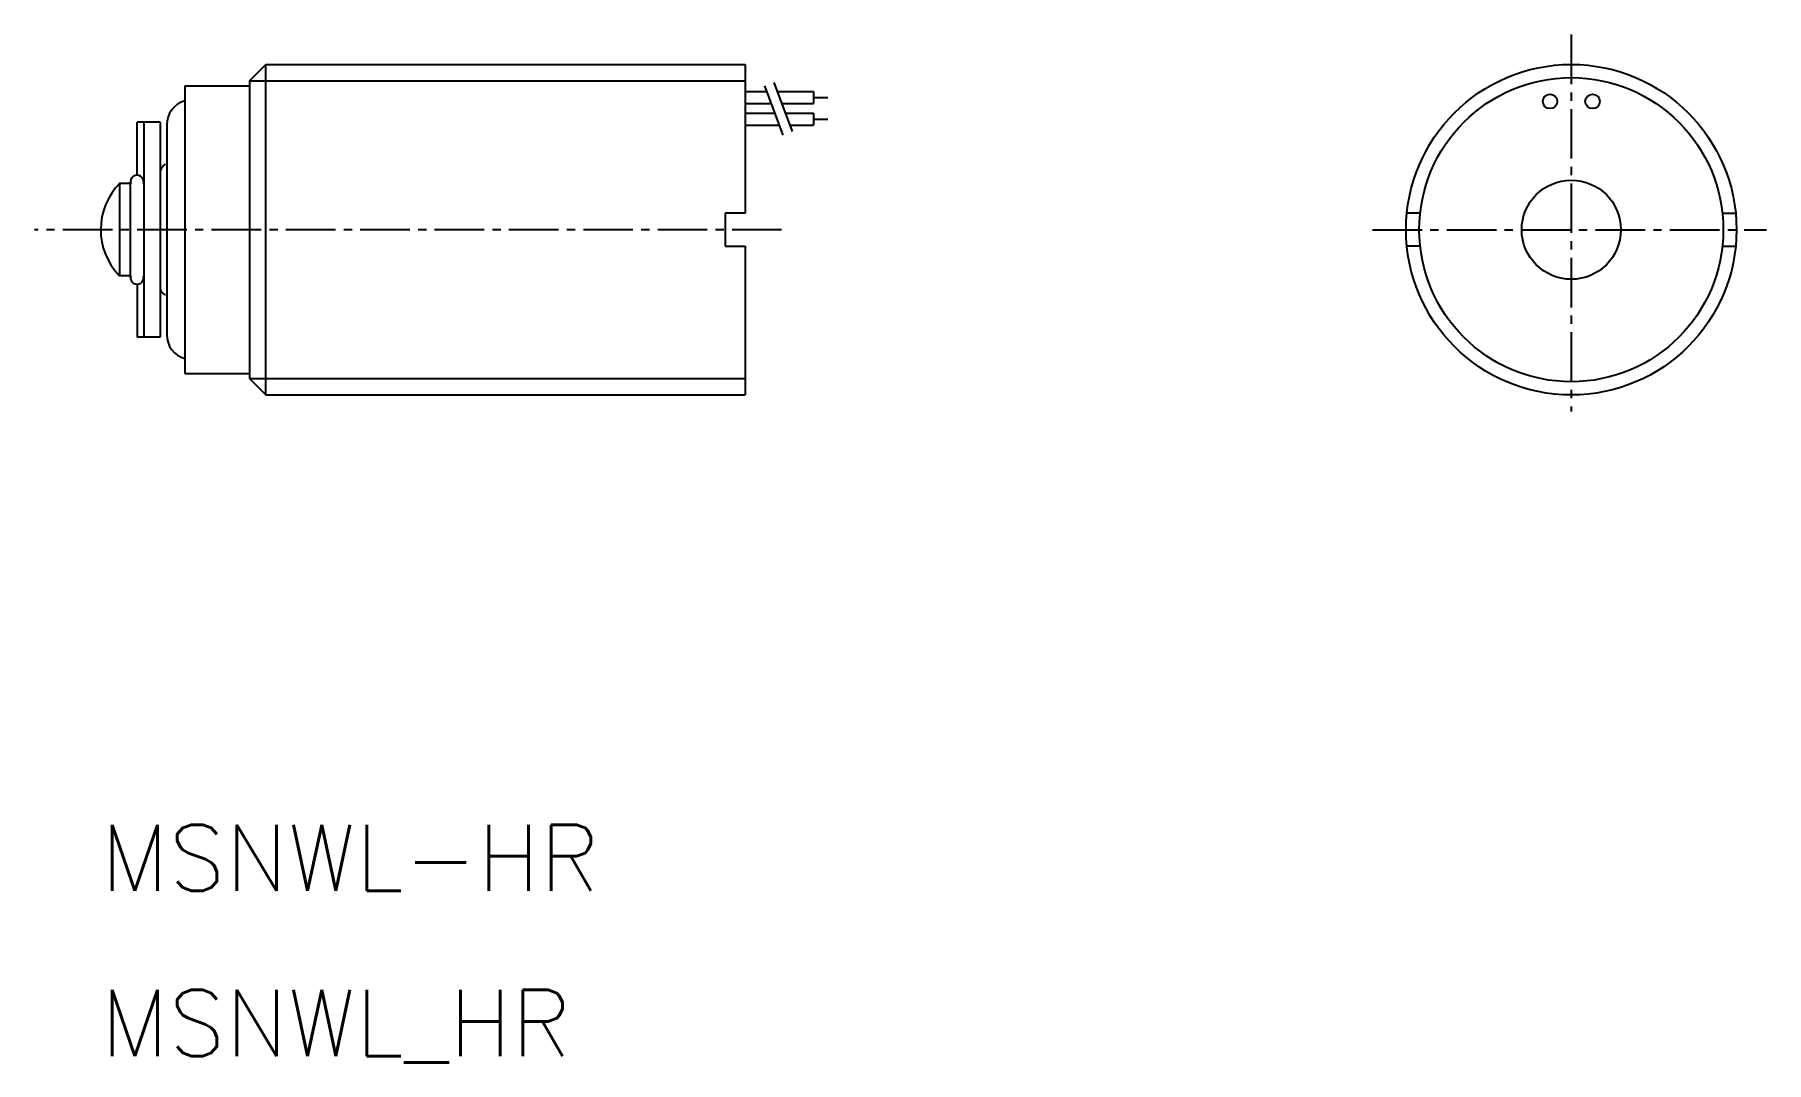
# Model space of a CAD drawing. Extents: x 35.8 to 88.2, y 195.5 to 226.6.
import ezdxf

# ---------------------------------------------------------------- set-up
doc = ezdxf.new("R2010")
doc.units = 0
doc.header["$LTSCALE"] = 2
doc.linetypes.add('CENTER2', pattern=[1.125, 0.75, -0.125, 0.125, -0.125])
doc.layers.get('0').update_dxf_attribs({"linetype": 'CONTINUOUS'})
doc.layers.add('CENTER', color=1, linetype='CENTER2')
doc.styles.get("Standard").update_dxf_attribs({"font": 'txt.shx'})

msp = doc.modelspace()

# ---------------------------------------------------------------- linework, layer by layer
at = {"color": 7, "linetype": 'CONTINUOUS'}
for p, q in [((42.297189, 225.213289), (42.797189, 225.713289)), ((42.797189, 225.713289), (57.297189, 225.713289)), ((42.797189, 215.713289), (42.797189, 225.713289)), ((57.297189, 225.713289), (57.297189, 221.213289)), ((40.347189, 225.063289), (40.347189, 216.363289)), ((40.347189, 225.063289), (42.297189, 225.063289)), ((42.297189, 225.213289), (42.297189, 216.213289)), ((57.297189, 224.892427), (57.952514, 224.892427)), ((58.272492, 224.892427), (59.365534, 224.892427)), ((59.365534, 224.892427), (59.365534, 224.534152)), ((57.297189, 224.534152), (58.085423, 224.534152)), ((58.4054, 224.534152), (59.365534, 224.534152)), ((59.365534, 224.713289), (59.803069, 224.713289)), ((39.597189, 223.963289), (38.897189, 223.963289)), ((38.897189, 222.363289), (38.897189, 223.963289)), ((39.097189, 223.963289), (39.097189, 217.463289)), ((39.597189, 223.963289), (39.597189, 217.463289)), ((39.797189, 223.886519), (39.797189, 217.520849)), ((57.297189, 224.234152), (58.193048, 224.234152)), ((57.297189, 223.875877), (58.329621, 223.875877)), ((58.51669, 224.234152), (59.365534, 224.234152)), ((58.649599, 223.875877), (59.365534, 223.875877)), ((59.365534, 224.234152), (59.365534, 223.875877)), ((59.365534, 224.055014), (59.803069, 224.055014)), ((39.6072, 222.5129), (39.6044, 222.5062)), ((39.6101, 222.5196), (39.6072, 222.5129)), ((39.6129, 222.5263), (39.6101, 222.5196)), ((39.6158, 222.533), (39.6129, 222.5263)), ((39.6188, 222.5397), (39.6158, 222.533)), ((39.6217, 222.5463), (39.6188, 222.5397)), ((39.6248, 222.5529), (39.6217, 222.5463)), ((39.6278, 222.5594), (39.6248, 222.5529)), ((39.631, 222.5658), (39.6278, 222.5594)), ((39.6343, 222.5722), (39.631, 222.5658)), ((39.6376, 222.5785), (39.6343, 222.5722)), ((39.6411, 222.5847), (39.6376, 222.5785)), ((39.6446, 222.5908), (39.6411, 222.5847)), ((39.6483, 222.5968), (39.6446, 222.5908)), ((39.6521, 222.6027), (39.6483, 222.5968)), ((39.656, 222.6085), (39.6521, 222.6027)), ((39.6601, 222.6141), (39.656, 222.6085)), ((39.6644, 222.6196), (39.6601, 222.6141)), ((39.6688, 222.625), (39.6644, 222.6196)), ((39.6734, 222.6302), (39.6688, 222.625)), ((39.6782, 222.6353), (39.6734, 222.6302)), ((39.6812, 222.6383), (39.6782, 222.6353)), ((39.6844, 222.6413), (39.6812, 222.6383)), ((39.6875, 222.6443), (39.6844, 222.6413)), ((39.6908, 222.6471), (39.6875, 222.6443)), ((39.6941, 222.65), (39.6908, 222.6471)), ((39.6975, 222.6527), (39.6941, 222.65)), ((39.7009, 222.6555), (39.6975, 222.6527)), ((39.7044, 222.6582), (39.7009, 222.6555)), ((39.7079, 222.6608), (39.7044, 222.6582)), ((39.7114, 222.6634), (39.7079, 222.6608)), ((39.715, 222.666), (39.7114, 222.6634)), ((39.7187, 222.6685), (39.715, 222.666)), ((39.7223, 222.6711), (39.7187, 222.6685)), ((39.726, 222.6736), (39.7223, 222.6711)), ((39.7296, 222.676), (39.726, 222.6736)), ((39.7334, 222.6785), (39.7296, 222.676)), ((39.7371, 222.6809), (39.7334, 222.6785)), ((39.7408, 222.6834), (39.7371, 222.6809)), ((39.7445, 222.6858), (39.7408, 222.6834)), ((39.7482, 222.6882), (39.7445, 222.6858)), ((39.7519, 222.6906), (39.7482, 222.6882)), ((38.697189, 222.113289), (38.368903, 222.113289)), ((38.368903, 222.113289), (38.368903, 219.313289)), ((38.697189, 219.263289), (38.697189, 222.163289)), ((57.297189, 221.213289), (56.697189, 221.213289)), ((56.697189, 221.213289), (56.697189, 220.213289)), ((77.724444, 221.213289), (77.322252, 221.213289)), ((86.869934, 221.213289), (87.272126, 221.213289)), ((56.697189, 220.213289), (57.297189, 220.213289)), ((57.297189, 220.213289), (57.297189, 215.713289)), ((77.724444, 220.213289), (77.322252, 220.213289)), ((86.869934, 220.213289), (87.272126, 220.213289)), ((38.697189, 219.313289), (38.368903, 219.313289)), ((38.897189, 219.063289), (38.897189, 217.463289)), ((39.6072, 218.9137), (39.6044, 218.9204)), ((39.6101, 218.907), (39.6072, 218.9137)), ((39.6129, 218.9002), (39.6101, 218.907)), ((39.6158, 218.8936), (39.6129, 218.9002)), ((39.6188, 218.8869), (39.6158, 218.8936)), ((39.6217, 218.8803), (39.6188, 218.8869)), ((39.6248, 218.8737), (39.6217, 218.8803)), ((39.6278, 218.8672), (39.6248, 218.8737)), ((39.631, 218.8608), (39.6278, 218.8672)), ((39.6343, 218.8544), (39.631, 218.8608)), ((39.6376, 218.8481), (39.6343, 218.8544)), ((39.6411, 218.8419), (39.6376, 218.8481)), ((39.6446, 218.8358), (39.6411, 218.8419)), ((39.6483, 218.8298), (39.6446, 218.8358)), ((39.6521, 218.8239), (39.6483, 218.8298)), ((39.656, 218.8181), (39.6521, 218.8239)), ((39.6601, 218.8125), (39.656, 218.8181)), ((39.6644, 218.8069), (39.6601, 218.8125)), ((39.6688, 218.8016), (39.6644, 218.8069)), ((39.6734, 218.7964), (39.6688, 218.8016)), ((39.6782, 218.7913), (39.6734, 218.7964)), ((39.6812, 218.7883), (39.6782, 218.7913)), ((39.6844, 218.7853), (39.6812, 218.7883)), ((39.6875, 218.7823), (39.6844, 218.7853)), ((39.6908, 218.7794), (39.6875, 218.7823)), ((39.6941, 218.7766), (39.6908, 218.7794)), ((39.6975, 218.7738), (39.6941, 218.7766)), ((39.7009, 218.7711), (39.6975, 218.7738)), ((39.7044, 218.7684), (39.7009, 218.7711)), ((39.7079, 218.7658), (39.7044, 218.7684)), ((39.7114, 218.7632), (39.7079, 218.7658)), ((39.715, 218.7606), (39.7114, 218.7632)), ((39.7187, 218.758), (39.715, 218.7606)), ((39.7223, 218.7555), (39.7187, 218.758)), ((39.726, 218.753), (39.7223, 218.7555)), ((39.7296, 218.7506), (39.726, 218.753)), ((39.7334, 218.7481), (39.7296, 218.7506)), ((39.7371, 218.7457), (39.7334, 218.7481)), ((39.7408, 218.7432), (39.7371, 218.7457)), ((39.7445, 218.7408), (39.7408, 218.7432)), ((39.7482, 218.7384), (39.7445, 218.7408)), ((39.7519, 218.736), (39.7482, 218.7384)), ((39.597189, 217.463289), (38.897189, 217.463289)), ((40.347189, 216.363289), (42.297189, 216.363289)), ((42.297189, 216.213289), (42.797189, 215.713289)), ((42.797189, 215.713289), (57.297189, 215.713289))]:
    msp.add_line(p, q, dxfattribs=at)
at = {"color": 3}
for p, q in [((42.297189, 225.213289), (57.297189, 225.213289)), ((57.88776, 225.066981), (58.440165, 223.577889)), ((58.16903, 225.171323), (58.721435, 223.682231)), ((42.297189, 216.213289), (57.297189, 216.213289))]:
    msp.add_line(p, q, dxfattribs=at)
at = {"color": 7, "linetype": 'CONTINUOUS'}
for centre, radius in [((82.297189, 220.713289), 5), ((81.653362, 224.595386), 0.22), ((82.941017, 224.595386), 0.22), ((82.297189, 220.713289), 1.5)]:
    msp.add_circle(centre, radius, dxfattribs=at)
at = {"color": 3}
msp.add_circle((82.297189, 220.713289), 4.6, dxfattribs=at)
at = {"color": 7, "linetype": 'CONTINUOUS'}
for centre, radius, start, end in [((40.537523, 223.896124), 0.740397, 104.89632, 180.743328), ((38.897189, 222.163289), 0.2, 345.963757, 194.036243), ((39.797189, 220.713289), 2, 135, 224.427004), ((38.897189, 219.263289), 0.2, 165.963757, 14.036243), ((40.537523, 217.530454), 0.740397, 179.256672, 255.10368)]:
    msp.add_arc(centre, radius, start, end, dxfattribs=at)
at = {"layer": 'CENTER'}
for p, q in [((82.297189, 226.614625), (82.297189, 215.215695)), ((58.40139, 220.713289), (35.797189, 220.713289)), ((76.27958, 220.713289), (88.199605, 220.713289))]:
    msp.add_line(p, q, dxfattribs=at)

# ---------------------------------------------------------------- texts
at = {"color": 7, "linetype": 'CONTINUOUS'}
for s, p in [('MSNWL-HR', (37.797189, 200.713289)), ('MSNWL_HR', (37.797189, 195.713289))]:
    msp.add_text(s, height=2, dxfattribs=at).set_placement(p)

doc.saveas('drawing.dxf')
